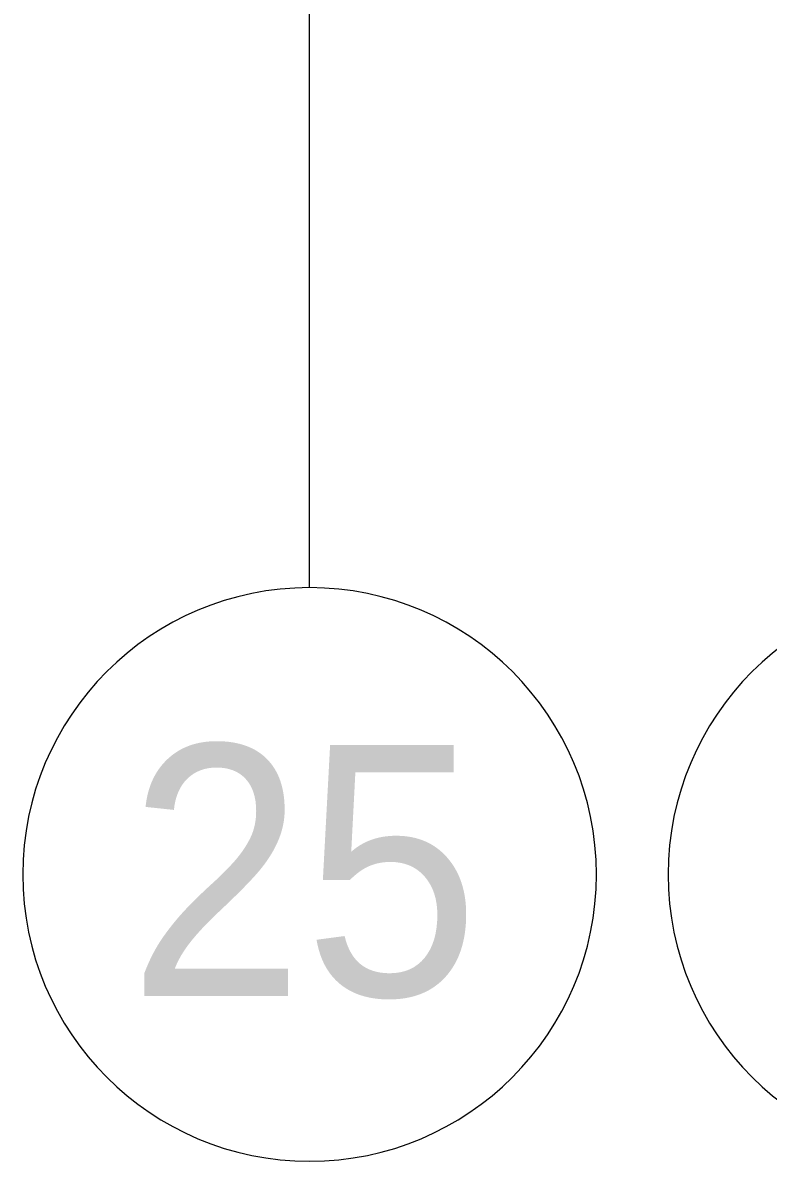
# Model space of a CAD drawing. Header units: millimetres. Extents: x -1113 to 415037, y -3642 to 354837.
# Drawn here: x 240832 to 242911, y -3506 to -331 of the extents above; entities that cross this region are included whole.
import ezdxf

# ---------------------------------------------------------------- set-up
doc = ezdxf.new("R2010")
doc.units = ezdxf.units.MM
doc.layers.add('Оси', color=7, linetype='Continuous', lineweight=9)
doc.layers.add('Оси-1', color=7, linetype='Continuous', lineweight=20)
doc.styles.add('Arial', font='arial.ttf', dxfattribs={"width": 0.9, "height": 700})

# ---------------------------------------------------------------- blocks, each defined once
blk = doc.blocks.new('Ось сетки - D8-29747960-Объем проектирования 2 этажа')
at = {"layer": 'Оси-1'}
for start, end in [(360, 180), (180, 360)]:
    blk.add_arc((0, 0), 4, start, end, dxfattribs=at)

msp = doc.modelspace()

# ---------------------------------------------------------------- linework, layer by layer
at = {"layer": 'Оси'}
msp.add_lwpolyline([(241632.1, -1906.3), (241632.1, 3093.7), (241632.1, 16915.1), (241632.1, 21915.1)], dxfattribs=at)

# ---------------------------------------------------------------- block references
at = {"layer": 'Оси-1', "xscale": 199.9999999999999, "yscale": 199.9999999999999, "zscale": 199.9999999999999}
for p in [(241632.1, -2706.3), (243432.1, -2706.3)]:
    msp.add_blockref('Ось сетки - D8-29747960-Объем проектирования 2 этажа', p, dxfattribs=at)

# ---------------------------------------------------------------- texts
at = {"layer": 'Оси', "insert": (241126.9, -2345), "char_height": 700, "width": 1212.151, "attachment_point": 1, "style": 'Arial'}
msp.add_mtext('25', dxfattribs=at)

doc.saveas('drawing.dxf')
